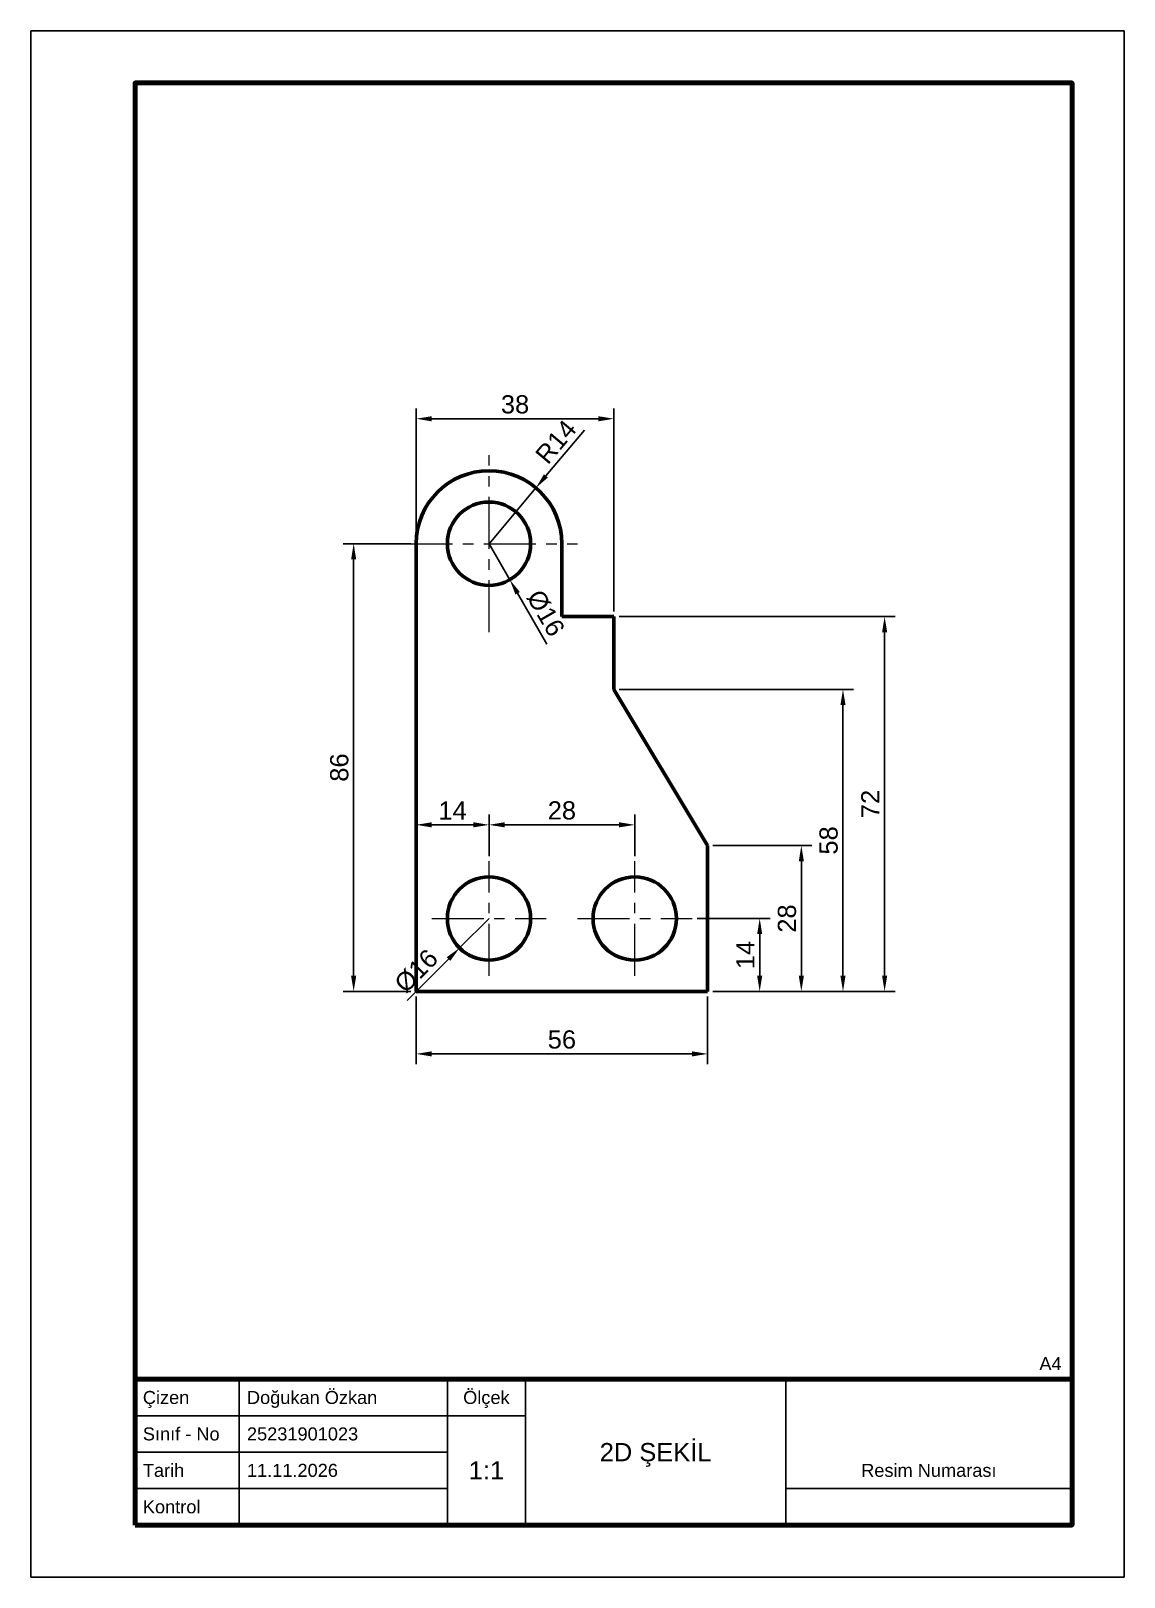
# Model space of a CAD drawing. Header units: millimetres. Extents: x 0 to 210, y 0 to 297.
import ezdxf
from ezdxf.enums import TextEntityAlignment as Align

# ---------------------------------------------------------------- set-up
doc = ezdxf.new("R2010")
doc.units = ezdxf.units.MM
doc.linetypes.add('EKSEN_ISO', pattern=[16, 10, -2, 2, -2])
for name, color, linetype, lineweight in [('CERCEVE', 7, 'Continuous', 70), ('CERCEVE_INCE', 7, 'Continuous', 25), ('EKSEN', 1, 'EKSEN_ISO', 18), ('GORUNEN', 7, 'Continuous', 50), ('OLCU', 4, 'Continuous', 18), ('YAZI', 3, 'Continuous', 25)]:
    doc.layers.add(name, color=color, linetype=linetype, lineweight=lineweight)
doc.styles.add('TR', font='arial.ttf')
doc.dimstyles.new('OLCU', dxfattribs={"dimtxt": 3.5, "dimasz": 3, "dimexe": 2, "dimexo": 1, "dimgap": 1, "dimtad": 1, "dimdec": 0, "dimtxsty": 'TR', "dimcen": 2.5, "dimclrd": 256, "dimclre": 256, "dimclrt": 256, "dimadec": 0, "dimazin": 3, "dimtfac": 1, "dimtmove": 0, "dimatfit": 3})

# ---------------------------------------------------------------- blocks, each defined once
blk = doc.blocks.new('_CLOSEDFILLED')
at = {"color": 0, "linetype": 'BYBLOCK'}
blk.add_solid([(-1, 0.164), (0, 0), (-1, -0.164)], dxfattribs=at)
blk = doc.blocks.new('*D12')
for p, q in [((98.93, 211.52), (106.32, 220.33)), ((88, 198.5), (97, 209.22))]:
    blk.add_line(p, q)
at = {"layer": 'Defpoints'}
for p in [(97, 209.22), (88, 198.5)]:
    blk.add_point(p, dxfattribs=at)
at = {"layer": 'OLCU', "xscale": 3, "yscale": 3, "rotation": 230}
blk.add_blockref('_CLOSEDFILLED', (97, 209.22), dxfattribs=at)
at = {"layer": 'OLCU', "insert": (100.84, 218.08), "char_height": 3.5, "attachment_point": 5, "rotation": 50, "style": 'TR'}
blk.add_mtext('R14', dxfattribs=at)

msp = doc.modelspace()

# ---------------------------------------------------------------- linework, layer by layer
at = {"layer": 'CERCEVE'}
for points in [[(20, 10), (200, 10), (200, 287), (20, 287)], [(20, 10), (200, 10), (200, 38), (20, 38)]]:
    msp.add_lwpolyline(points, close=True, dxfattribs=at)
at = {"layer": 'CERCEVE_INCE'}
for p, q in [((40, 10), (40, 38)), ((80, 10), (80, 38)), ((95, 10), (95, 38)), ((145, 10), (145, 38)), ((20, 31), (80, 31)), ((80, 31), (95, 31)), ((20, 24), (80, 24)), ((20, 17), (80, 17)), ((145, 17), (200, 17))]:
    msp.add_line(p, q, dxfattribs=at)
msp.add_lwpolyline([(0, 0), (210, 0), (210, 297), (0, 297)], close=True, dxfattribs=at)
at = {"layer": 'EKSEN'}
for p, q in [((88, 181.5), (88, 215.5)), ((71, 198.5), (105, 198.5)), ((88, 115.5), (88, 137.5)), ((116, 115.5), (116, 137.5)), ((77, 126.5), (99, 126.5)), ((105, 126.5), (127, 126.5))]:
    msp.add_line(p, q, dxfattribs=at)
at = {"layer": 'GORUNEN'}
for p, q in [((74, 198.5), (74, 112.5)), ((102, 184.5), (102, 198.5)), ((112, 184.5), (102, 184.5)), ((112, 170.5), (112, 184.5)), ((130, 140.5), (112, 170.5)), ((130, 112.5), (130, 140.5)), ((74, 112.5), (130, 112.5))]:
    msp.add_line(p, q, dxfattribs=at)
for centre in [(88, 198.5), (88, 126.5), (116, 126.5)]:
    msp.add_circle(centre, 8, dxfattribs=at)
msp.add_arc((88, 198.5), 14, 0, 180, dxfattribs=at)

# ---------------------------------------------------------------- texts
at = {"layer": 'YAZI', "style": 'TR'}
msp.add_text('A4', height=2.5, dxfattribs=at).set_placement((198, 41), align=Align.MIDDLE_RIGHT)
for s, p in [('Çizen', (21.5, 34.5)), ('Doğukan Özkan', (41.5, 34.5)), ('Sınıf - No', (21.5, 27.5)), ('25231901023', (41.5, 27.5)), ('Tarih', (21.5, 20.5)), ('11.11.2026', (41.5, 20.5)), ('Kontrol', (21.5, 13.5))]:
    msp.add_text(s, height=2.5, dxfattribs=at).set_placement(p, align=Align.MIDDLE_LEFT)
for s, height, p in [('Ölçek', 2.5, (87.5, 34.5)), ('2D ŞEKİL', 3.5, (120, 24)), ('1:1', 3.5, (87.5, 20.5)), ('Resim Numarası', 2.5, (172.5, 20.5))]:
    msp.add_text(s, height=height, dxfattribs=at).set_placement(p, align=Align.MIDDLE_CENTER)

# ---------------------------------------------------------------- dimensions: what is measured, and where the dimension line sits
at = {"layer": 'OLCU'}
for base, p1, p2 in [((74, 222.5), (74, 198.5), (112, 184.5)), ((74, 144.5), (74, 126.5), (88, 137.5)), ((88, 144.5), (88, 137.5), (116, 137.5)), ((74, 100.5), (74, 112.5), (130, 112.5))]:
    msp.add_linear_dim(base=base, p1=p1, p2=p2, dimstyle='OLCU', dxfattribs=at).render()
dim = msp.add_radius_dim(center=(88, 198.5), mpoint=(97, 209.22), dimstyle='OLCU', dxfattribs=at)
dim.commit()
dim.dimension.update_dxf_attribs({"geometry": '*D12', "text_midpoint": (100.84, 218.08)})
for center, location in [((88, 198.5), (96.5, 183.78)), ((88, 126.5), (75.98, 114.48))]:
    msp.add_diameter_dim(center=center, radius=8, location=location, dimstyle='OLCU', dxfattribs=at).render()
for base, p1, p2 in [((62, 112.5), (74, 112.5), (74, 198.5)), ((164, 112.5), (130, 112.5), (112, 184.5)), ((156, 112.5), (130, 112.5), (112, 170.5)), ((148, 112.5), (130, 112.5), (130, 140.5)), ((140, 112.5), (130, 112.5), (127, 126.5))]:
    msp.add_linear_dim(base=base, p1=p1, p2=p2, angle=90, dimstyle='OLCU', dxfattribs=at).render()

doc.saveas('drawing.dxf')
